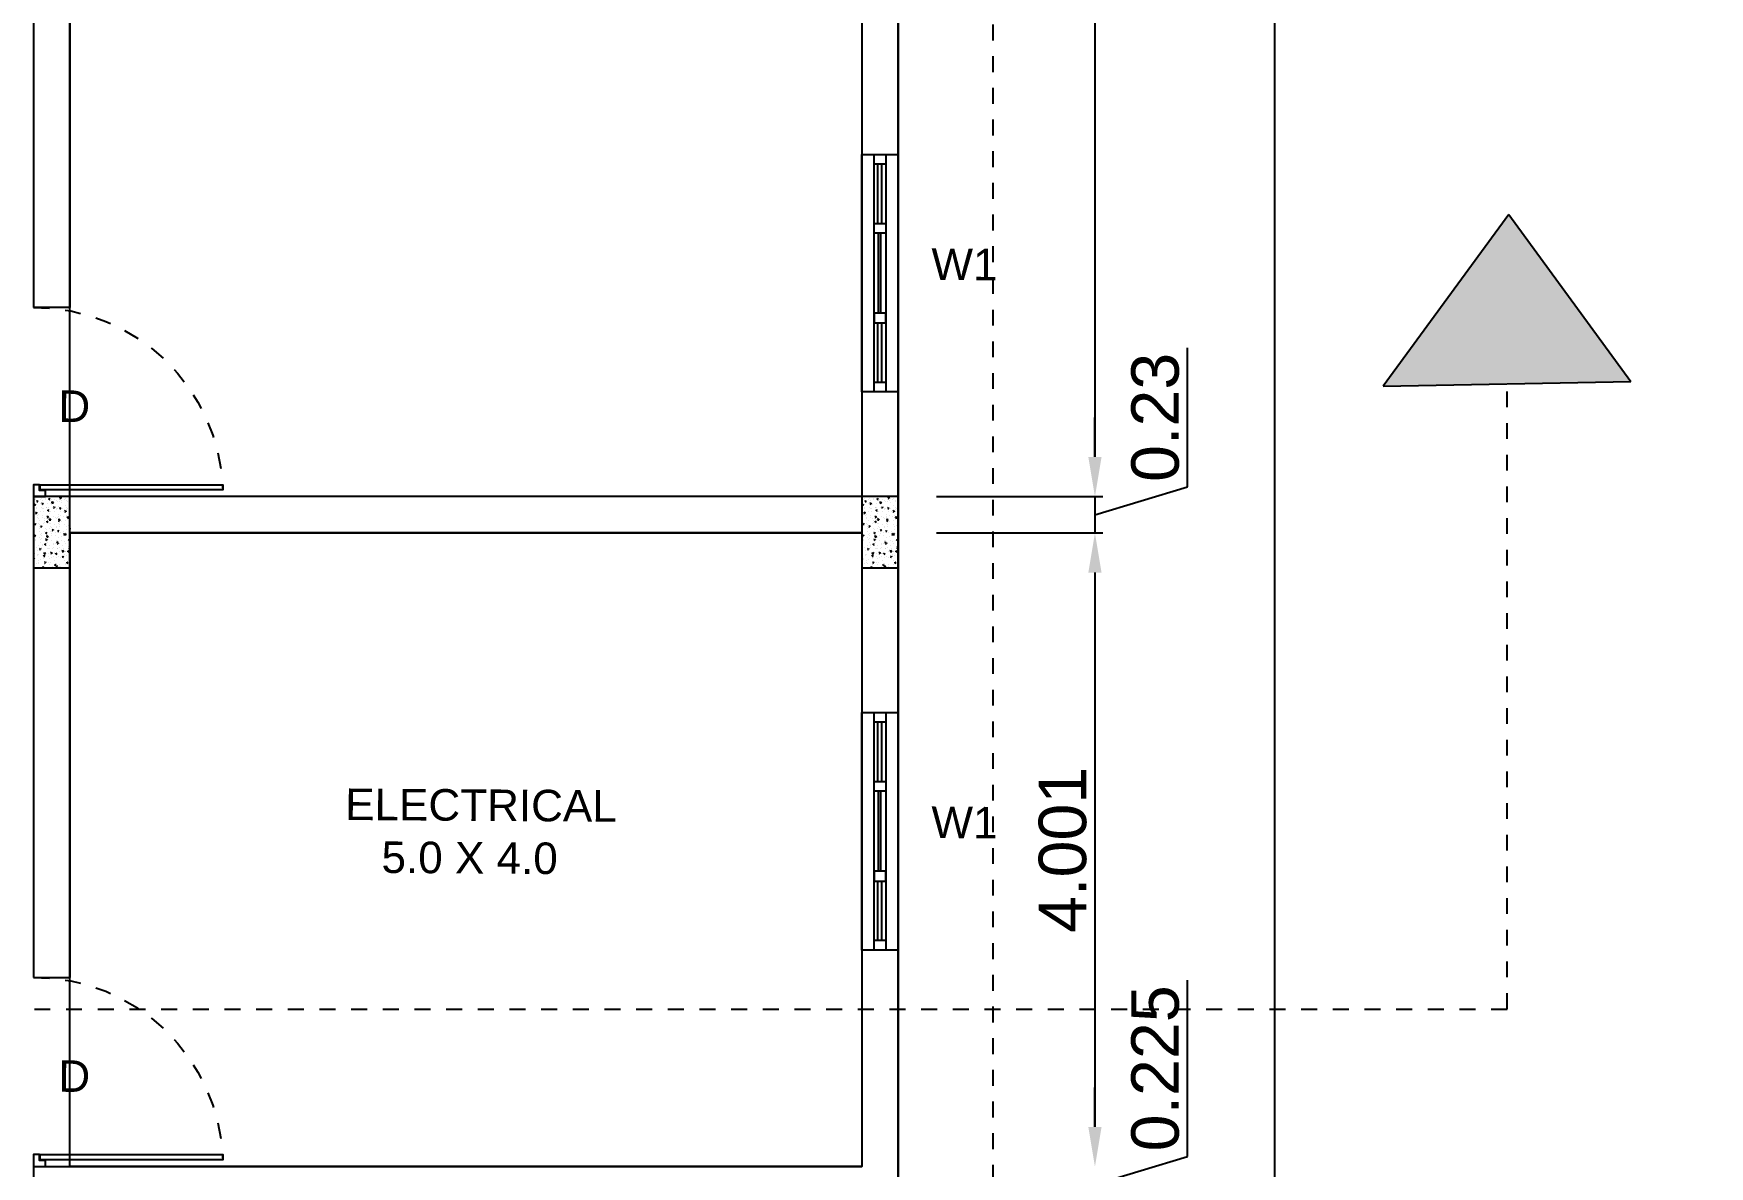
# Model space of a CAD drawing. Header units: metres. Extents: x 0 to 2048, y 111 to 219.
# Drawn here: x 1847.47 to 1858.05, y 164.8 to 171.96 of the extents above; entities that cross this region are included whole.
import ezdxf

# ---------------------------------------------------------------- set-up
doc = ezdxf.new("R2010")
doc.units = ezdxf.units.M
doc.header["$LTSCALE"] = 0.5
doc.header["$MEASUREMENT"] = 0
doc.header["$PDMODE"] = 3
for name, pattern in [('( Dashed )', [0.75, 0.5, -0.25]), ('CONTIN', [0]), ('HIDDEN2', [0.1875, 0.125, -0.0625])]:
    doc.linetypes.add(name, pattern=pattern)
doc.layers.add('BLK_1_FLR_0_BLT_UP_AREA', color=27, linetype='Continuous')
doc.layers.add('BLK_1_FLR_0_REGULAR_ROOM_1', color=3, linetype='Continuous')
doc.layers.add('layout bou', color=1, linetype='Continuous', lineweight=60)
doc.layers.add('layout bou @ 1', color=1, linetype='Continuous', lineweight=60)
doc.styles.add('200LT_S', font='arial.ttf', dxfattribs={"height": 0.3})
doc.styles.add('PATTA & SITE', font='arial.ttf', dxfattribs={"height": 1.5})
doc.styles.get("Standard").update_dxf_attribs({"font": ''})
doc.styles.get('Standard').set_extended_font_data('Arial Black')
doc.dimstyles.new('Building Arrow', dxfattribs={"dimscale": 0, "dimtxt": 1, "dimasz": 1, "dimexe": 0.18, "dimexo": 0.0625, "dimgap": 0.09, "dimtad": 0, "dimdec": 1, "dimzin": 0, "dimdsep": 46, "dimtxsty": 'Standard', "dimcen": 0.09, "dimse1": 1, "dimse2": 1, "dimclrt": 7, "dimadec": 1, "dimazin": 0, "dimtfac": 1, "dimtdec": 1, "dimtofl": 0, "dimtmove": 0, "dimatfit": 3, "dimfxl": 0, "dimtolj": 1, "dimtzin": 0, "dimarcsym": 0})

# ---------------------------------------------------------------- blocks, each defined once
blk = doc.blocks.new('*D9')
at = {"layer": 'Defpoints', "color": 0, "lineweight": -3}
for p in [(1764.126, 208.032), (1764.126, 208.032), (1929.977, 145.704)]:
    blk.add_point(p, dxfattribs=at)
at = {"layer": 'layout bou', "color": 0, "lineweight": -2}
for p, q in [((1765.062, 207.68), (1845.087, 177.606)), ((1929.04, 146.056), (1849.016, 176.13))]:
    blk.add_line(p, q, dxfattribs=at)
at = {"layer": 'layout bou', "color": 0, "lineweight": -3}
for points in [[(1765.12, 207.836), (1765.003, 207.524), (1764.126, 208.032)], [(1929.099, 146.212), (1928.982, 145.9), (1929.977, 145.704)]]:
    blk.add_solid(points, dxfattribs=at)
at = {"layer": 'layout bou', "color": 7, "lineweight": 15, "insert": (1847.051, 176.868), "char_height": 1, "attachment_point": 5, "rotation": 339.4036}
blk.add_mtext('\\A1;177.2', dxfattribs=at)

msp = doc.modelspace()

# ---------------------------------------------------------------- hatches: boundary and pattern name
at = {"lineweight": -3}
h = msp.add_hatch(color=256, dxfattribs=at)
h.dxf.hatch_style = 1
h.paths.add_polyline_path([(1857.55592, 169.76045), (1856.78469, 170.81542), (1855.99227, 169.73148)])

# ---------------------------------------------------------------- linework, layer by layer
at = {"linetype": '( Dashed )', "lineweight": -3, "ltscale": 0.0008}
msp.add_line((1853.52887, 153.11467), (1853.52887, 177.93467), dxfattribs=at)
at = {"color": 0, "lineweight": -3}
for p, q in [((1852.92887, 177.33467), (1852.92887, 149.88467)), ((1852.92887, 177.33467), (1852.92887, 149.88467)), ((1847.46887, 177.10467), (1847.46887, 170.2285)), ((1847.69887, 177.10467), (1847.69887, 170.2285)), ((1852.69887, 177.10467), (1852.69887, 169.03467)), ((1847.69887, 170.2285), (1847.46887, 170.2285)), ((1847.46887, 169.03467), (1847.46887, 165.9985)), ((1852.69887, 169.03467), (1847.46887, 169.03467)), ((1847.69887, 168.80467), (1847.69887, 165.9985)), ((1852.69887, 168.80467), (1847.69887, 168.80467)), ((1852.69887, 168.80467), (1852.69887, 164.80467)), ((1847.46887, 165.9985), (1847.69887, 165.9985)), ((1847.46887, 164.80467), (1852.69887, 164.80467)), ((1847.46887, 164.80467), (1847.46887, 162.7685))]:
    msp.add_line(p, q, dxfattribs=at)
at = {"color": 8, "lineweight": -3}
for p, q in [((1852.92887, 177.33467), (1852.92887, 149.88467)), ((1856.78469, 170.81542), (1855.99227, 169.73148)), ((1856.78469, 170.81542), (1857.55592, 169.76045)), ((1855.99227, 169.73148), (1857.55592, 169.76045))]:
    msp.add_line(p, q, dxfattribs=at)
at = {"color": 7, "lineweight": -3}
for p, q in [((1855.30704, 150.13467), (1855.30704, 177.08467)), ((1854.17185, 176.85967), (1854.17185, 169.28467)), ((1854.75668, 169.09512), (1854.75668, 169.97438)), ((1854.17185, 169.28467), (1854.17185, 169.53467)), ((1854.17185, 168.91967), (1854.75668, 169.09512)), ((1854.17185, 169.03467), (1854.17185, 168.80467)), ((1854.17185, 168.55467), (1854.17185, 165.05414)), ((1854.17185, 168.55467), (1854.17185, 168.30467)), ((1854.75637, 164.867), (1854.75637, 165.98159)), ((1854.17185, 165.05414), (1854.17185, 165.30414)), ((1854.17185, 164.69164), (1854.75637, 164.867))]:
    msp.add_line(p, q, dxfattribs=at)
at = {"lineweight": -3}
for p, q in [((1852.92887, 171.19533, 0), (1852.92887, 169.69533)), ((1852.80143, 170.7598, 0), (1852.80143, 171.13311, 0)), ((1852.82631, 170.7598, 0), (1852.82631, 171.13311, 0)), ((1852.80519, 170.19308, 0), (1852.80519, 170.69758, 0)), ((1852.82012, 170.19308, 0), (1852.82012, 170.69758, 0)), ((1852.80143, 169.75755, 0), (1852.80143, 170.13086, 0)), ((1852.82631, 169.75755, 0), (1852.82631, 170.13086, 0)), ((1847.47641, 169.03174), (1847.47641, 169.03174)), ((1847.59115, 169.02984), (1847.59115, 169.02984)), ((1847.63142, 169.02586), (1847.63142, 169.02586)), ((1847.63876, 169.02978), (1847.63541, 169.0248)), ((1847.63541, 169.02481), (1847.64145, 169.02278)), ((1847.63876, 169.02978), (1847.64145, 169.02278)), ((1847.64127, 169.03467), (1847.6409, 169.03051)), ((1847.6409, 169.03051), (1847.64717, 169.03167)), ((1847.64359, 169.03467), (1847.64717, 169.03167)), ((1852.70626, 169.03174), (1852.70626, 169.03174)), ((1852.82101, 169.02984), (1852.82101, 169.02984)), ((1852.86128, 169.02586), (1852.86128, 169.02586)), ((1852.86862, 169.02978), (1852.86526, 169.0248)), ((1852.86526, 169.02481), (1852.8713, 169.02278)), ((1852.86862, 169.02978), (1852.8713, 169.02278)), ((1852.87075, 169.03051), (1852.87702, 169.03167)), ((1852.87112, 169.03467), (1852.87076, 169.03051)), ((1852.87344, 169.03467), (1852.87703, 169.03167)), ((1847.47266, 168.98926), (1847.47128, 168.98037)), ((1847.47128, 168.98037), (1847.48078, 168.98148)), ((1847.4719, 168.92497), (1847.4719, 168.92497)), ((1847.47298, 168.98895), (1847.4811, 168.98116)), ((1847.47415, 168.97835), (1847.47415, 168.97835)), ((1847.47631, 169.01892), (1847.47631, 169.01892)), ((1847.48003, 169.01765), (1847.48003, 169.01765)), ((1847.48572, 168.93473), (1847.48237, 168.92975)), ((1847.48237, 168.92976), (1847.48841, 168.92773)), ((1847.48471, 168.93701), (1847.48419, 168.93103)), ((1847.48419, 168.93104), (1847.49046, 168.93219)), ((1847.48444, 169.02057), (1847.48444, 169.02057)), ((1847.48471, 168.93701), (1847.49046, 168.93219)), ((1847.48572, 168.93473), (1847.48841, 168.92773)), ((1847.48632, 168.9606), (1847.48632, 168.9606)), ((1847.48643, 168.96714), (1847.48643, 168.96714)), ((1847.48942, 168.9827), (1847.48942, 168.9827)), ((1847.49046, 169.00276), (1847.49673, 169.00392)), ((1847.49099, 169.00874), (1847.49047, 169.00276)), ((1847.49099, 169.00874), (1847.49673, 169.00392)), ((1847.49774, 168.91954), (1847.49774, 168.91954)), ((1847.51155, 168.93737), (1847.51155, 168.93737)), ((1847.51332, 169.01643), (1847.51332, 169.01643)), ((1847.51381, 168.99076), (1847.51381, 168.99076)), ((1847.51972, 168.96592), (1847.51972, 168.96592)), ((1847.52058, 169.0193), (1847.52058, 169.0193)), ((1847.52131, 168.99879), (1847.52131, 168.99879)), ((1847.52599, 168.99442), (1847.52263, 168.98944)), ((1847.52263, 168.98945), (1847.52867, 168.98742)), ((1847.52388, 168.99427), (1847.52388, 168.99427)), ((1847.52498, 168.95846), (1847.52498, 168.95846)), ((1847.52599, 168.99442), (1847.52867, 168.98742)), ((1847.52724, 169.01184), (1847.52724, 169.01184)), ((1847.52887, 168.95639), (1847.52887, 168.95639)), ((1847.53132, 168.94047), (1847.53132, 168.94047)), ((1847.54327, 169.02275), (1847.54327, 169.02275)), ((1847.54661, 169.01522), (1847.54661, 169.01522)), ((1847.55301, 168.96471), (1847.55301, 168.96471)), ((1847.55328, 168.96443), (1847.55328, 168.96443)), ((1847.55993, 168.95089), (1847.55941, 168.94491)), ((1847.55941, 168.94491), (1847.56568, 168.94607)), ((1847.55993, 168.95089), (1847.56568, 168.94606)), ((1847.56003, 168.99299), (1847.56003, 168.99299)), ((1847.56332, 168.96796), (1847.56332, 168.96796)), ((1847.56568, 169.01664), (1847.57195, 169.0178)), ((1847.56621, 169.02261), (1847.56569, 169.01663)), ((1847.56621, 169.02261), (1847.57195, 169.01779)), ((1847.56831, 168.93009), (1847.56831, 168.93009)), ((1847.57608, 168.93899), (1847.57608, 168.93899)), ((1847.57834, 168.99237), (1847.57834, 168.99237)), ((1847.5799, 169.014), (1847.5799, 169.014)), ((1847.58662, 169.00252), (1847.58524, 168.99363)), ((1847.58525, 168.99363), (1847.59474, 168.99474)), ((1847.5863, 168.96349), (1847.5863, 168.96349)), ((1847.58695, 169.00221), (1847.59507, 168.99442)), ((1847.5985, 168.97009), (1847.59515, 168.96511)), ((1847.59515, 168.96512), (1847.60119, 168.96309)), ((1847.5985, 168.97009), (1847.60119, 168.96309)), ((1847.59947, 168.96669), (1847.59947, 168.96669)), ((1847.60276, 168.94165), (1847.60276, 168.94165)), ((1847.60294, 169.01862), (1847.60294, 169.01862)), ((1847.61295, 168.9603), (1847.61295, 168.9603)), ((1847.61319, 169.01278), (1847.61319, 169.01278)), ((1847.61574, 168.95139), (1847.61574, 168.95139)), ((1847.61799, 169.00477), (1847.61799, 169.00477)), ((1847.61959, 168.96227), (1847.61959, 168.96227)), ((1847.62691, 168.91909), (1847.62691, 168.91909)), ((1847.62917, 168.97247), (1847.62917, 168.97247)), ((1847.63059, 169.00353), (1847.63059, 169.00353)), ((1847.63515, 168.96476), (1847.63463, 168.95878)), ((1847.63463, 168.95879), (1847.64089, 168.95994)), ((1847.63515, 168.96476), (1847.6409, 168.95994)), ((1847.63891, 168.94038), (1847.63891, 168.94038)), ((1847.64648, 169.01157), (1847.64648, 169.01157)), ((1847.64794, 168.99849), (1847.64794, 168.99849)), ((1847.65288, 168.96106), (1847.65288, 168.96106)), ((1847.65795, 168.94018), (1847.65795, 168.94018)), ((1847.66505, 169.0151), (1847.66505, 169.0151)), ((1847.67102, 168.94576), (1847.66766, 168.94078)), ((1847.66766, 168.94079), (1847.6737, 168.93876)), ((1847.6699, 169.02246), (1847.6699, 169.02246)), ((1847.67003, 168.97723), (1847.67003, 168.97723)), ((1847.67102, 168.94576), (1847.6737, 168.93875)), ((1847.67977, 169.01035), (1847.67977, 169.01035)), ((1847.67991, 168.96414), (1847.67991, 168.96414)), ((1847.68027, 168.953), (1847.68027, 168.953)), ((1847.68252, 169.00638), (1847.68252, 169.00638)), ((1847.68617, 168.95984), (1847.68617, 168.95984)), ((1852.70251, 168.98926), (1852.70113, 168.98037)), ((1852.70113, 168.98037), (1852.71063, 168.98148)), ((1852.70175, 168.92497), (1852.70175, 168.92497)), ((1852.70284, 168.98895), (1852.71096, 168.98116)), ((1852.70401, 168.97835), (1852.70401, 168.97835)), ((1852.70616, 169.01892), (1852.70616, 169.01892)), ((1852.70988, 169.01765), (1852.70988, 169.01765)), ((1852.71558, 168.93473), (1852.71222, 168.92975)), ((1852.71222, 168.92976), (1852.71827, 168.92773)), ((1852.71457, 168.93701), (1852.71404, 168.93103)), ((1852.71404, 168.93104), (1852.72031, 168.93219)), ((1852.71429, 169.02057), (1852.71429, 169.02057)), ((1852.71457, 168.93701), (1852.72031, 168.93219)), ((1852.71558, 168.93473), (1852.71826, 168.92773)), ((1852.71617, 168.9606), (1852.71617, 168.9606)), ((1852.71629, 168.96714), (1852.71629, 168.96714)), ((1852.71928, 168.9827), (1852.71928, 168.9827)), ((1852.72084, 169.00874), (1852.72032, 169.00276)), ((1852.72032, 169.00276), (1852.72658, 169.00392)), ((1852.72084, 169.00874), (1852.72659, 169.00392)), ((1852.72759, 168.91954), (1852.72759, 168.91954)), ((1852.7414, 168.93737), (1852.7414, 168.93737)), ((1852.74317, 169.01643), (1852.74317, 169.01643)), ((1852.74366, 168.99076), (1852.74366, 168.99076)), ((1852.74958, 168.96592), (1852.74958, 168.96592)), ((1852.75044, 169.0193), (1852.75044, 169.0193)), ((1852.75117, 168.99879), (1852.75117, 168.99879)), ((1852.75584, 168.99442), (1852.75248, 168.98944)), ((1852.75248, 168.98945), (1852.75853, 168.98742)), ((1852.75373, 168.99427), (1852.75373, 168.99427)), ((1852.75484, 168.95846), (1852.75484, 168.95846)), ((1852.75584, 168.99442), (1852.75853, 168.98742)), ((1852.75709, 169.01184), (1852.75709, 169.01184)), ((1852.75872, 168.95639), (1852.75872, 168.95639)), ((1852.76118, 168.94047), (1852.76118, 168.94047)), ((1852.77312, 169.02275), (1852.77312, 169.02275)), ((1852.77646, 169.01522), (1852.77646, 169.01522)), ((1852.78287, 168.96471), (1852.78287, 168.96471)), ((1852.78313, 168.96443), (1852.78313, 168.96443)), ((1852.78979, 168.95089), (1852.78926, 168.94491)), ((1852.78926, 168.94491), (1852.79553, 168.94607)), ((1852.78979, 168.95089), (1852.79553, 168.94606)), ((1852.78988, 168.99299), (1852.78988, 168.99299)), ((1852.79317, 168.96796), (1852.79317, 168.96796)), ((1852.79606, 169.02261), (1852.79554, 169.01663)), ((1852.79554, 169.01664), (1852.8018, 169.0178)), ((1852.79606, 169.02261), (1852.80181, 169.01779)), ((1852.79816, 168.93009), (1852.79816, 168.93009)), ((1852.80594, 168.93899), (1852.80594, 168.93899)), ((1852.80819, 168.99237), (1852.80819, 168.99237)), ((1852.80975, 169.014), (1852.80975, 169.014)), ((1852.81647, 169.00252), (1852.81509, 168.99363)), ((1852.8151, 168.99363), (1852.8246, 168.99474)), ((1852.81615, 168.96349), (1852.81615, 168.96349)), ((1852.8168, 169.00221), (1852.82492, 168.99442)), ((1852.82835, 168.97009), (1852.825, 168.96511)), ((1852.825, 168.96512), (1852.83104, 168.96309)), ((1852.82835, 168.97009), (1852.83104, 168.96309)), ((1852.82932, 168.96669), (1852.82932, 168.96669)), ((1852.83262, 168.94165), (1852.83262, 168.94165)), ((1852.83279, 169.01862), (1852.83279, 169.01862)), ((1852.8428, 168.9603), (1852.8428, 168.9603)), ((1852.84304, 169.01278), (1852.84304, 169.01278)), ((1852.84559, 168.95139), (1852.84559, 168.95139)), ((1852.84785, 169.00477), (1852.84785, 169.00477)), ((1852.84944, 168.96227), (1852.84944, 168.96227)), ((1852.85677, 168.91909), (1852.85677, 168.91909)), ((1852.85902, 168.97247), (1852.85902, 168.97247)), ((1852.86045, 169.00353), (1852.86045, 169.00353)), ((1852.86501, 168.96476), (1852.86448, 168.95878)), ((1852.86448, 168.95879), (1852.87075, 168.95994)), ((1852.86501, 168.96476), (1852.87075, 168.95994)), ((1852.86876, 168.94038), (1852.86876, 168.94038)), ((1852.87633, 169.01157), (1852.87633, 169.01157)), ((1852.8778, 168.99849), (1852.8778, 168.99849)), ((1852.88273, 168.96106), (1852.88273, 168.96106)), ((1852.88781, 168.94018), (1852.88781, 168.94018)), ((1852.8949, 169.0151), (1852.8949, 169.0151)), ((1852.90087, 168.94576), (1852.89751, 168.94078)), ((1852.89751, 168.94079), (1852.90356, 168.93876)), ((1852.89975, 169.02246), (1852.89975, 169.02246)), ((1852.89989, 168.97723), (1852.89989, 168.97723)), ((1852.90087, 168.94576), (1852.90356, 168.93875)), ((1852.90962, 169.01035), (1852.90962, 169.01035)), ((1852.90976, 168.96414), (1852.90976, 168.96414)), ((1852.91012, 168.953), (1852.91012, 168.953)), ((1852.91238, 169.00638), (1852.91238, 169.00638)), ((1852.91602, 168.95984), (1852.91602, 168.95984)), ((1847.46964, 168.87159), (1847.46964, 168.87159)), ((1847.47408, 168.81456), (1847.47408, 168.81456)), ((1847.47489, 168.81979), (1847.47489, 168.81979)), ((1847.47791, 168.85931), (1847.48418, 168.86047)), ((1847.47844, 168.86528), (1847.47792, 168.85931)), ((1847.47844, 168.86528), (1847.48418, 168.86046)), ((1847.49393, 168.9152), (1847.49393, 168.9152)), ((1847.49633, 168.90228), (1847.49633, 168.90228)), ((1847.50097, 168.86386), (1847.50097, 168.86386)), ((1847.50104, 168.89451), (1847.50104, 168.89451)), ((1847.50602, 168.85664), (1847.50602, 168.85664)), ((1847.50634, 168.84396), (1847.50634, 168.84396)), ((1847.50704, 168.83061), (1847.50704, 168.83061)), ((1847.50737, 168.81335), (1847.50737, 168.81335)), ((1847.5093, 168.88399), (1847.5093, 168.88399)), ((1847.51798, 168.85071), (1847.51462, 168.84573)), ((1847.51462, 168.84574), (1847.52067, 168.84371)), ((1847.51798, 168.85071), (1847.52066, 168.8437)), ((1847.52047, 168.85169), (1847.52047, 168.85169)), ((1847.52273, 168.90508), (1847.52273, 168.90508)), ((1847.52722, 168.91398), (1847.52722, 168.91398)), ((1847.53426, 168.86264), (1847.53426, 168.86264)), ((1847.53718, 168.89324), (1847.53718, 168.89324)), ((1847.54048, 168.8682), (1847.54048, 168.8682)), ((1847.54066, 168.81213), (1847.54066, 168.81213)), ((1847.54133, 168.88215), (1847.54133, 168.88215)), ((1847.54546, 168.83033), (1847.54546, 168.83033)), ((1847.55135, 168.82383), (1847.55135, 168.82383)), ((1847.55313, 168.87319), (1847.5594, 168.87434)), ((1847.55366, 168.87916), (1847.55314, 168.87318)), ((1847.55366, 168.87916), (1847.5594, 168.87434)), ((1847.55824, 168.9104), (1847.55488, 168.90542)), ((1847.55488, 168.90543), (1847.56093, 168.9034)), ((1847.55824, 168.9104), (1847.56093, 168.90339)), ((1847.56051, 168.91277), (1847.56051, 168.91277)), ((1847.56329, 168.90611), (1847.56329, 168.90611)), ((1847.56755, 168.86142), (1847.56755, 168.86142)), ((1847.57007, 168.8958), (1847.56869, 168.8869)), ((1847.56869, 168.88691), (1847.57819, 168.88801)), ((1847.5704, 168.89548), (1847.57851, 168.88769)), ((1847.57157, 168.83222), (1847.57157, 168.83222)), ((1847.5733, 168.84779), (1847.5733, 168.84779)), ((1847.57383, 168.8856), (1847.57383, 168.8856)), ((1847.57662, 168.86693), (1847.57662, 168.86693)), ((1847.57992, 168.8419), (1847.57992, 168.8419)), ((1847.59049, 168.82637), (1847.58714, 168.8214)), ((1847.58714, 168.8214), (1847.59318, 168.81938)), ((1847.59049, 168.82637), (1847.59318, 168.81937)), ((1847.5938, 168.91155), (1847.5938, 168.91155)), ((1847.60084, 168.86021), (1847.60084, 168.86021)), ((1847.60775, 168.90378), (1847.60775, 168.90378)), ((1847.61123, 168.84462), (1847.61123, 168.84462)), ((1847.61348, 168.89801), (1847.61348, 168.89801)), ((1847.61606, 168.84062), (1847.61606, 168.84062)), ((1847.61936, 168.81559), (1847.61936, 168.81559)), ((1847.6226, 168.82131), (1847.62208, 168.81533)), ((1847.62208, 168.81534), (1847.62834, 168.81649)), ((1847.6224, 168.81233), (1847.6224, 168.81233)), ((1847.6226, 168.82131), (1847.62835, 168.81649)), ((1847.62296, 168.90198), (1847.62296, 168.90198)), ((1847.62466, 168.86571), (1847.62466, 168.86571)), ((1847.62709, 168.91034), (1847.62709, 168.91034)), ((1847.63075, 168.88607), (1847.6274, 168.88109)), ((1847.6274, 168.8811), (1847.63344, 168.87907)), ((1847.62888, 168.89303), (1847.62835, 168.88706)), ((1847.62835, 168.88706), (1847.63462, 168.88822)), ((1847.62888, 168.89303), (1847.63462, 168.88821)), ((1847.63075, 168.88607), (1847.63344, 168.87906)), ((1847.63297, 168.84367), (1847.63297, 168.84367)), ((1847.63413, 168.85899), (1847.63413, 168.85899)), ((1847.6422, 168.91534), (1847.6422, 168.91534)), ((1847.64719, 168.87747), (1847.64719, 168.87747)), ((1847.6555, 168.81432), (1847.6555, 168.81432)), ((1847.66038, 168.90912), (1847.66038, 168.90912)), ((1847.66742, 168.85778), (1847.66742, 168.85778)), ((1847.66796, 168.88186), (1847.66796, 168.88186)), ((1847.67576, 168.84624), (1847.67576, 168.84624)), ((1847.67797, 168.82354), (1847.67797, 168.82354)), ((1847.67801, 168.89962), (1847.67801, 168.89962)), ((1847.67835, 168.91407), (1847.67835, 168.91407)), ((1847.68164, 168.88904), (1847.68164, 168.88904)), ((1847.68403, 168.90905), (1847.68265, 168.90016)), ((1847.68266, 168.90016), (1847.69215, 168.90127)), ((1847.68436, 168.90874), (1847.69248, 168.90095)), ((1847.68663, 168.85116), (1847.68663, 168.85116)), ((1847.68992, 168.90582), (1847.68992, 168.90582)), ((1847.69367, 168.9079), (1847.69367, 168.9079)), ((1847.69782, 168.83518), (1847.6973, 168.82921)), ((1847.6973, 168.82921), (1847.69902, 168.82953)), ((1847.69782, 168.83518), (1847.69902, 168.83418)), ((1852.69949, 168.87159), (1852.69949, 168.87159)), ((1852.70394, 168.81456), (1852.70394, 168.81456)), ((1852.70475, 168.81979), (1852.70475, 168.81979)), ((1852.70829, 168.86528), (1852.70777, 168.85931)), ((1852.70777, 168.85931), (1852.71403, 168.86047)), ((1852.70829, 168.86528), (1852.71404, 168.86046)), ((1852.72378, 168.9152), (1852.72378, 168.9152)), ((1852.72618, 168.90228), (1852.72618, 168.90228)), ((1852.73083, 168.86386), (1852.73083, 168.86386)), ((1852.73089, 168.89451), (1852.73089, 168.89451)), ((1852.73587, 168.85664), (1852.73587, 168.85664)), ((1852.73619, 168.84396), (1852.73619, 168.84396)), ((1852.73689, 168.83061), (1852.73689, 168.83061)), ((1852.73723, 168.81335), (1852.73723, 168.81335)), ((1852.73915, 168.88399), (1852.73915, 168.88399)), ((1852.74783, 168.85071), (1852.74447, 168.84573)), ((1852.74448, 168.84574), (1852.75052, 168.84371)), ((1852.74783, 168.85071), (1852.75052, 168.8437)), ((1852.75033, 168.85169), (1852.75033, 168.85169)), ((1852.75258, 168.90508), (1852.75258, 168.90508)), ((1852.75707, 168.91398), (1852.75707, 168.91398)), ((1852.76411, 168.86264), (1852.76411, 168.86264)), ((1852.76703, 168.89324), (1852.76703, 168.89324)), ((1852.77033, 168.8682), (1852.77033, 168.8682)), ((1852.77052, 168.81213), (1852.77052, 168.81213)), ((1852.77119, 168.88215), (1852.77119, 168.88215)), ((1852.77532, 168.83033), (1852.77532, 168.83033)), ((1852.7812, 168.82383), (1852.7812, 168.82383)), ((1852.78351, 168.87916), (1852.78299, 168.87318)), ((1852.78299, 168.87319), (1852.78925, 168.87434)), ((1852.78351, 168.87916), (1852.78926, 168.87434)), ((1852.78809, 168.9104), (1852.78474, 168.90542)), ((1852.78474, 168.90543), (1852.79078, 168.9034)), ((1852.78809, 168.9104), (1852.79078, 168.90339)), ((1852.79036, 168.91277), (1852.79036, 168.91277)), ((1852.79314, 168.90611), (1852.79314, 168.90611)), ((1852.7974, 168.86142), (1852.7974, 168.86142)), ((1852.79992, 168.8958), (1852.79854, 168.8869)), ((1852.79855, 168.88691), (1852.80804, 168.88801)), ((1852.80025, 168.89548), (1852.80837, 168.88769)), ((1852.80143, 168.83222), (1852.80143, 168.83222)), ((1852.80316, 168.84779), (1852.80316, 168.84779)), ((1852.80368, 168.8856), (1852.80368, 168.8856)), ((1852.80647, 168.86693), (1852.80647, 168.86693)), ((1852.80977, 168.8419), (1852.80977, 168.8419)), ((1852.82034, 168.82637), (1852.81699, 168.8214)), ((1852.81699, 168.8214), (1852.82303, 168.81938)), ((1852.82034, 168.82637), (1852.82303, 168.81937)), ((1852.82365, 168.91155), (1852.82365, 168.91155)), ((1852.83069, 168.86021), (1852.83069, 168.86021)), ((1852.8376, 168.90378), (1852.8376, 168.90378)), ((1852.84108, 168.84462), (1852.84108, 168.84462)), ((1852.84333, 168.89801), (1852.84333, 168.89801)), ((1852.84592, 168.84062), (1852.84592, 168.84062)), ((1852.84921, 168.81559), (1852.84921, 168.81559)), ((1852.85246, 168.82131), (1852.85193, 168.81533)), ((1852.85193, 168.81534), (1852.8582, 168.81649)), ((1852.85226, 168.81233), (1852.85226, 168.81233)), ((1852.85246, 168.82131), (1852.8582, 168.81649)), ((1852.85281, 168.90198), (1852.85281, 168.90198)), ((1852.85451, 168.86571), (1852.85451, 168.86571)), ((1852.85694, 168.91034), (1852.85694, 168.91034)), ((1852.86061, 168.88607), (1852.85725, 168.88109)), ((1852.85725, 168.8811), (1852.8633, 168.87907)), ((1852.8582, 168.88706), (1852.86447, 168.88822)), ((1852.85873, 168.89303), (1852.85821, 168.88706)), ((1852.85873, 168.89303), (1852.86448, 168.88821)), ((1852.86061, 168.88607), (1852.86329, 168.87906)), ((1852.86282, 168.84367), (1852.86282, 168.84367)), ((1852.86398, 168.85899), (1852.86398, 168.85899)), ((1852.87206, 168.91534), (1852.87206, 168.91534)), ((1852.87704, 168.87747), (1852.87704, 168.87747)), ((1852.88536, 168.81432), (1852.88536, 168.81432)), ((1852.89023, 168.90912), (1852.89023, 168.90912)), ((1852.89727, 168.85778), (1852.89727, 168.85778)), ((1852.89782, 168.88186), (1852.89782, 168.88186)), ((1852.90561, 168.84624), (1852.90561, 168.84624)), ((1852.90783, 168.82354), (1852.90783, 168.82354)), ((1852.90787, 168.89962), (1852.90787, 168.89962)), ((1852.9082, 168.91407), (1852.9082, 168.91407)), ((1852.9115, 168.88904), (1852.9115, 168.88904)), ((1852.91388, 168.90905), (1852.9125, 168.90016)), ((1852.91251, 168.90016), (1852.92201, 168.90127)), ((1852.91421, 168.90874), (1852.92233, 168.90095)), ((1852.91648, 168.85116), (1852.91648, 168.85116)), ((1852.91977, 168.90582), (1852.91977, 168.90582)), ((1852.92352, 168.9079), (1852.92352, 168.9079)), ((1852.92767, 168.83518), (1852.92715, 168.82921)), ((1852.92715, 168.82921), (1852.92887, 168.82953)), ((1852.92767, 168.83518), (1852.92887, 168.83418)), ((1847.46902, 168.71921), (1847.47163, 168.71701)), ((1847.46902, 168.71653), (1847.47163, 168.71702)), ((1847.47216, 168.79356), (1847.47164, 168.78758)), ((1847.47164, 168.78759), (1847.47791, 168.78874)), ((1847.47216, 168.79356), (1847.47791, 168.78874)), ((1847.47771, 168.79102), (1847.47436, 168.78604)), ((1847.47436, 168.78605), (1847.4804, 168.78402)), ((1847.47771, 168.79102), (1847.4804, 168.78401)), ((1847.47819, 168.79475), (1847.47819, 168.79475)), ((1847.48158, 168.76262), (1847.48158, 168.76262)), ((1847.48318, 168.75688), (1847.48318, 168.75688)), ((1847.48862, 168.71128), (1847.48862, 168.71128)), ((1847.50253, 168.72385), (1847.50253, 168.72385)), ((1847.50478, 168.77723), (1847.50478, 168.77723)), ((1847.50997, 168.70699), (1847.50661, 168.70202)), ((1847.50997, 168.70699), (1847.51266, 168.69999)), ((1847.51434, 168.79348), (1847.51434, 168.79348)), ((1847.51487, 168.76141), (1847.51487, 168.76141)), ((1847.51596, 168.74493), (1847.51596, 168.74493)), ((1847.51635, 168.78564), (1847.51635, 168.78564)), ((1847.51763, 168.76845), (1847.51763, 168.76845)), ((1847.51822, 168.79831), (1847.51822, 168.79831)), ((1847.52191, 168.71006), (1847.52191, 168.71006)), ((1847.52262, 168.73057), (1847.52262, 168.73057)), ((1847.52636, 168.72732), (1847.52636, 168.72732)), ((1847.54111, 168.73571), (1847.54058, 168.72973)), ((1847.54058, 168.72973), (1847.54685, 168.73089)), ((1847.54111, 168.73571), (1847.54685, 168.73089)), ((1847.54738, 168.80743), (1847.54686, 168.80146)), ((1847.54686, 168.80146), (1847.55313, 168.80262)), ((1847.55023, 168.76668), (1847.54687, 168.76171)), ((1847.54688, 168.76171), (1847.55292, 168.75969)), ((1847.54738, 168.80743), (1847.55313, 168.80261)), ((1847.54816, 168.76019), (1847.54816, 168.76019)), ((1847.55023, 168.76668), (1847.55292, 168.75968)), ((1847.55352, 168.78907), (1847.55214, 168.78018)), ((1847.55214, 168.78018), (1847.56164, 168.78129)), ((1847.55378, 168.76717), (1847.55378, 168.76717)), ((1847.55384, 168.78876), (1847.56196, 168.78097)), ((1847.5552, 168.70885), (1847.5552, 168.70885)), ((1847.55707, 168.74214), (1847.55707, 168.74214)), ((1847.56136, 168.76551), (1847.56136, 168.76551)), ((1847.56706, 168.72546), (1847.56706, 168.72546)), ((1847.56932, 168.77884), (1847.56932, 168.77884)), ((1847.57137, 168.7072), (1847.57137, 168.7072)), ((1847.57395, 168.81091), (1847.57395, 168.81091)), ((1847.58145, 168.75897), (1847.58145, 168.75897)), ((1847.58331, 168.78948), (1847.58331, 168.78948)), ((1847.5849, 168.80402), (1847.5849, 168.80402)), ((1847.58849, 168.70763), (1847.58849, 168.70763)), ((1847.59322, 168.74087), (1847.59322, 168.74087)), ((1847.59332, 168.73116), (1847.59332, 168.73116)), ((1847.59651, 168.71583), (1847.59651, 168.71583)), ((1847.60671, 168.73786), (1847.60671, 168.73786)), ((1847.60724, 168.8097), (1847.60724, 168.8097)), ((1847.60897, 168.79124), (1847.60897, 168.79124)), ((1847.61474, 168.75776), (1847.61474, 168.75776)), ((1847.61633, 168.74958), (1847.6158, 168.74361)), ((1847.6158, 168.74361), (1847.62207, 168.74477)), ((1847.61633, 168.74958), (1847.62207, 168.74476)), ((1847.61789, 168.70556), (1847.61789, 168.70556)), ((1847.62274, 168.74235), (1847.61939, 168.73738)), ((1847.61939, 168.73738), (1847.62543, 168.73536)), ((1847.62015, 168.75894), (1847.62015, 168.75894)), ((1847.62178, 168.70641), (1847.62178, 168.70641)), ((1847.62274, 168.74235), (1847.62543, 168.73535)), ((1847.62434, 168.77772), (1847.62434, 168.77772)), ((1847.63266, 168.71456), (1847.63266, 168.71456)), ((1847.64053, 168.80848), (1847.64053, 168.80848)), ((1847.64298, 168.78535), (1847.64298, 168.78535)), ((1847.64803, 168.75654), (1847.64803, 168.75654)), ((1847.65299, 168.72703), (1847.65299, 168.72703)), ((1847.6588, 168.78928), (1847.6588, 168.78928)), ((1847.66301, 168.80204), (1847.65965, 168.79707)), ((1847.65965, 168.79707), (1847.6657, 168.79505)), ((1847.66301, 168.80204), (1847.66569, 168.79504)), ((1847.66379, 168.75141), (1847.66379, 168.75141)), ((1847.66748, 168.80233), (1847.6661, 168.79344)), ((1847.66611, 168.79344), (1847.6756, 168.79455)), ((1847.66781, 168.80202), (1847.67593, 168.79423)), ((1847.67125, 168.73947), (1847.67125, 168.73947)), ((1847.6735, 168.79285), (1847.6735, 168.79285)), ((1847.67382, 168.80727), (1847.67382, 168.80727)), ((1847.68132, 168.75533), (1847.68132, 168.75533)), ((1847.68798, 168.76522), (1847.68798, 168.76522)), ((1847.69155, 168.76346), (1847.69102, 168.75748)), ((1847.69102, 168.75749), (1847.69729, 168.75864)), ((1847.69155, 168.76346), (1847.69729, 168.75864)), ((1847.69526, 168.71802), (1847.6919, 168.71305)), ((1847.69191, 168.71305), (1847.69795, 168.71102)), ((1847.69495, 168.78801), (1847.69495, 168.78801)), ((1847.69526, 168.71802), (1847.69795, 168.71102)), ((1847.698, 168.7069), (1847.698, 168.7069)), ((1847.69824, 168.76298), (1847.69824, 168.76298)), ((1852.69887, 168.71921), (1852.70149, 168.71701)), ((1852.69887, 168.71653), (1852.70148, 168.71702)), ((1852.70202, 168.79356), (1852.70149, 168.78758)), ((1852.70149, 168.78759), (1852.70776, 168.78874)), ((1852.70202, 168.79356), (1852.70776, 168.78874)), ((1852.70757, 168.79102), (1852.70421, 168.78604)), ((1852.70421, 168.78605), (1852.71026, 168.78402)), ((1852.70757, 168.79102), (1852.71026, 168.78401)), ((1852.70804, 168.79475), (1852.70804, 168.79475)), ((1852.71144, 168.76262), (1852.71144, 168.76262)), ((1852.71303, 168.75688), (1852.71303, 168.75688)), ((1852.71848, 168.71128), (1852.71848, 168.71128)), ((1852.73238, 168.72385), (1852.73238, 168.72385)), ((1852.73464, 168.77723), (1852.73464, 168.77723)), ((1852.73982, 168.70699), (1852.73647, 168.70202)), ((1852.73982, 168.70699), (1852.74251, 168.69999)), ((1852.74419, 168.79348), (1852.74419, 168.79348)), ((1852.74472, 168.76141), (1852.74472, 168.76141)), ((1852.74581, 168.74493), (1852.74581, 168.74493)), ((1852.7462, 168.78564), (1852.7462, 168.78564)), ((1852.74748, 168.76845), (1852.74748, 168.76845)), ((1852.74807, 168.79831), (1852.74807, 168.79831)), ((1852.75177, 168.71006), (1852.75177, 168.71006)), ((1852.75247, 168.73057), (1852.75247, 168.73057)), ((1852.75621, 168.72732), (1852.75621, 168.72732)), ((1852.77043, 168.72973), (1852.7767, 168.73089)), ((1852.77096, 168.73571), (1852.77044, 168.72973)), ((1852.77096, 168.73571), (1852.77671, 168.73089)), ((1852.77724, 168.80743), (1852.77671, 168.80146)), ((1852.77671, 168.80146), (1852.78298, 168.80262)), ((1852.78008, 168.76668), (1852.77673, 168.76171)), ((1852.77673, 168.76171), (1852.78277, 168.75969)), ((1852.77724, 168.80743), (1852.78298, 168.80261)), ((1852.77801, 168.76019), (1852.77801, 168.76019)), ((1852.78008, 168.76668), (1852.78277, 168.75968)), ((1852.78337, 168.78907), (1852.78199, 168.78018)), ((1852.78199, 168.78018), (1852.79149, 168.78129)), ((1852.78363, 168.76717), (1852.78363, 168.76717)), ((1852.7837, 168.78876), (1852.79182, 168.78097)), ((1852.78506, 168.70885), (1852.78506, 168.70885)), ((1852.78693, 168.74214), (1852.78693, 168.74214)), ((1852.79121, 168.76551), (1852.79121, 168.76551)), ((1852.79691, 168.72546), (1852.79691, 168.72546)), ((1852.79917, 168.77884), (1852.79917, 168.77884)), ((1852.80122, 168.7072), (1852.80122, 168.7072)), ((1852.80381, 168.81091), (1852.80381, 168.81091)), ((1852.8113, 168.75897), (1852.8113, 168.75897)), ((1852.81317, 168.78948), (1852.81317, 168.78948)), ((1852.81476, 168.80402), (1852.81476, 168.80402)), ((1852.81834, 168.70763), (1852.81834, 168.70763)), ((1852.82307, 168.74087), (1852.82307, 168.74087)), ((1852.82318, 168.73116), (1852.82318, 168.73116)), ((1852.82637, 168.71583), (1852.82637, 168.71583)), ((1852.83657, 168.73786), (1852.83657, 168.73786)), ((1852.8371, 168.8097), (1852.8371, 168.8097)), ((1852.83882, 168.79124), (1852.83882, 168.79124)), ((1852.84459, 168.75776), (1852.84459, 168.75776)), ((1852.84565, 168.74361), (1852.85192, 168.74477)), ((1852.84618, 168.74958), (1852.84566, 168.74361)), ((1852.84618, 168.74958), (1852.85193, 168.74476)), ((1852.84775, 168.70556), (1852.84775, 168.70556)), ((1852.8526, 168.74235), (1852.84924, 168.73738)), ((1852.84924, 168.73738), (1852.85529, 168.73536)), ((1852.85, 168.75894), (1852.85, 168.75894)), ((1852.85163, 168.70641), (1852.85163, 168.70641)), ((1852.8526, 168.74235), (1852.85529, 168.73535)), ((1852.8542, 168.77772), (1852.8542, 168.77772)), ((1852.86251, 168.71456), (1852.86251, 168.71456)), ((1852.87038, 168.80848), (1852.87038, 168.80848)), ((1852.87283, 168.78535), (1852.87283, 168.78535)), ((1852.87788, 168.75654), (1852.87788, 168.75654)), ((1852.88284, 168.72703), (1852.88284, 168.72703)), ((1852.88865, 168.78928), (1852.88865, 168.78928)), ((1852.89286, 168.80204), (1852.8895, 168.79707)), ((1852.88951, 168.79707), (1852.89555, 168.79505)), ((1852.89286, 168.80204), (1852.89555, 168.79504)), ((1852.89364, 168.75141), (1852.89364, 168.75141)), ((1852.89733, 168.80233), (1852.89595, 168.79344)), ((1852.89596, 168.79344), (1852.90546, 168.79455)), ((1852.89766, 168.80202), (1852.90578, 168.79423)), ((1852.9011, 168.73947), (1852.9011, 168.73947)), ((1852.90336, 168.79285), (1852.90336, 168.79285)), ((1852.90367, 168.80727), (1852.90367, 168.80727)), ((1852.91117, 168.75533), (1852.91117, 168.75533)), ((1852.91784, 168.76522), (1852.91784, 168.76522)), ((1852.92087, 168.75749), (1852.92714, 168.75864)), ((1852.9214, 168.76346), (1852.92088, 168.75748)), ((1852.9214, 168.76346), (1852.92714, 168.75864)), ((1852.92511, 168.71802), (1852.92176, 168.71305)), ((1852.92176, 168.71305), (1852.9278, 168.71102)), ((1852.9248, 168.78801), (1852.9248, 168.78801)), ((1852.92511, 168.71802), (1852.9278, 168.71102)), ((1852.92785, 168.7069), (1852.92785, 168.7069)), ((1852.92809, 168.76298), (1852.92809, 168.76298)), ((1847.46971, 168.6473), (1847.46902, 168.64628)), ((1847.46902, 168.64144), (1847.47239, 168.64031)), ((1847.46923, 168.61005), (1847.46923, 168.61005)), ((1847.46971, 168.6473), (1847.47239, 168.6403)), ((1847.4767, 168.67313), (1847.4767, 168.67313)), ((1847.48671, 168.61482), (1847.48671, 168.61482)), ((1847.49149, 168.69373), (1847.49149, 168.69373)), ((1847.49479, 168.66869), (1847.49479, 168.66869)), ((1847.49503, 168.66077), (1847.49503, 168.66077)), ((1847.49802, 168.61708), (1847.49802, 168.61708)), ((1847.49977, 168.63082), (1847.49977, 168.63082)), ((1847.50027, 168.67046), (1847.50027, 168.67046)), ((1847.50252, 168.60883), (1847.50252, 168.60883)), ((1847.50661, 168.70202), (1847.51266, 168.7)), ((1847.51145, 168.63817), (1847.51145, 168.63817)), ((1847.51371, 168.69155), (1847.51371, 168.69155)), ((1847.52831, 168.65955), (1847.52831, 168.65955)), ((1847.53093, 168.66742), (1847.53093, 168.66742)), ((1847.53423, 168.64239), (1847.53423, 168.64239)), ((1847.53483, 168.66398), (1847.53431, 168.658)), ((1847.53431, 168.65801), (1847.54057, 168.65917)), ((1847.53483, 168.66398), (1847.54058, 168.65916)), ((1847.53696, 168.68235), (1847.53558, 168.67345)), ((1847.53559, 168.67346), (1847.54509, 168.67456)), ((1847.53581, 168.60761), (1847.53581, 168.60761)), ((1847.53637, 168.66901), (1847.53637, 168.66901)), ((1847.53729, 168.68203), (1847.54541, 168.67424)), ((1847.54222, 168.62297), (1847.53887, 168.618)), ((1847.53887, 168.618), (1847.54491, 168.61597)), ((1847.53921, 168.60451), (1847.53921, 168.60451)), ((1847.54222, 168.62297), (1847.54491, 168.61597)), ((1847.54638, 168.61069), (1847.54638, 168.61069)), ((1847.5616, 168.65834), (1847.5616, 168.65834)), ((1847.56206, 168.70427), (1847.56206, 168.70427)), ((1847.56255, 168.61869), (1847.56255, 168.61869)), ((1847.56481, 168.67207), (1847.56481, 168.67207)), ((1847.5691, 168.6064), (1847.5691, 168.6064)), ((1847.57037, 168.64111), (1847.57037, 168.64111)), ((1847.57367, 168.61608), (1847.57367, 168.61608)), ((1847.58248, 168.68266), (1847.57913, 168.67769)), ((1847.57913, 168.67769), (1847.58517, 168.67566)), ((1847.58138, 168.64888), (1847.58138, 168.64888)), ((1847.58248, 168.68266), (1847.58517, 168.67566)), ((1847.59489, 168.65712), (1847.59489, 168.65712)), ((1847.6015, 168.67796), (1847.6015, 168.67796)), ((1847.6022, 168.63109), (1847.6022, 168.63109)), ((1847.60239, 168.60518), (1847.60239, 168.60518)), ((1847.60378, 168.60613), (1847.60325, 168.60015)), ((1847.60325, 168.60016), (1847.60952, 168.60131)), ((1847.60333, 168.67284), (1847.60333, 168.67284)), ((1847.60378, 168.60613), (1847.60952, 168.60131)), ((1847.60446, 168.68448), (1847.60446, 168.68448)), ((1847.61005, 168.67786), (1847.60953, 168.67188)), ((1847.60953, 168.67188), (1847.61579, 168.67304)), ((1847.60981, 168.61481), (1847.60981, 168.61481)), ((1847.61005, 168.67786), (1847.6158, 168.67304)), ((1847.61334, 168.61452), (1847.61334, 168.61452)), ((1847.61564, 168.65218), (1847.61564, 168.65218)), ((1847.62818, 168.6559), (1847.62818, 168.6559)), ((1847.63568, 168.60397), (1847.63568, 168.60397)), ((1847.63596, 168.68953), (1847.63596, 168.68953)), ((1847.64094, 168.65165), (1847.64094, 168.65165)), ((1847.65093, 168.69561), (1847.64955, 168.68671)), ((1847.64955, 168.68672), (1847.65905, 168.68782)), ((1847.65126, 168.69529), (1847.65937, 168.6875)), ((1847.655, 168.65833), (1847.65164, 168.65336)), ((1847.65164, 168.65336), (1847.65769, 168.65133)), ((1847.655, 168.65833), (1847.65769, 168.65133)), ((1847.65507, 168.7052), (1847.65507, 168.7052)), ((1847.66147, 168.65469), (1847.66147, 168.65469)), ((1847.663, 168.66871), (1847.663, 168.66871)), ((1847.66674, 168.63271), (1847.66674, 168.63271)), ((1847.66897, 168.60275), (1847.66897, 168.60275)), ((1847.66899, 168.68609), (1847.66899, 168.68609)), ((1847.6721, 168.68825), (1847.6721, 168.68825)), ((1847.67301, 168.61039), (1847.67301, 168.61039)), ((1847.6754, 168.66322), (1847.6754, 168.66322)), ((1847.679, 168.62001), (1847.67847, 168.61403)), ((1847.67847, 168.61403), (1847.68474, 168.61519)), ((1847.679, 168.62001), (1847.68474, 168.61518)), ((1847.68038, 168.62535), (1847.68038, 168.62535)), ((1847.68474, 168.68576), (1847.69101, 168.68692)), ((1847.68527, 168.69173), (1847.68475, 168.68575)), ((1847.68527, 168.69173), (1847.69102, 168.68691)), ((1847.68836, 168.70398), (1847.68836, 168.70398)), ((1847.69476, 168.65347), (1847.69476, 168.65347)), ((1852.69956, 168.6473), (1852.69887, 168.64628)), ((1852.69887, 168.64144), (1852.70225, 168.64031)), ((1852.69909, 168.61005), (1852.69909, 168.61005)), ((1852.69956, 168.6473), (1852.70225, 168.6403)), ((1852.70656, 168.67313), (1852.70656, 168.67313)), ((1852.71657, 168.61482), (1852.71657, 168.61482)), ((1852.72134, 168.69373), (1852.72134, 168.69373)), ((1852.72464, 168.66869), (1852.72464, 168.66869)), ((1852.72488, 168.66077), (1852.72488, 168.66077)), ((1852.72787, 168.61708), (1852.72787, 168.61708)), ((1852.72963, 168.63082), (1852.72963, 168.63082)), ((1852.73013, 168.67046), (1852.73013, 168.67046)), ((1852.73238, 168.60883), (1852.73238, 168.60883)), ((1852.73647, 168.70202), (1852.74251, 168.7)), ((1852.7413, 168.63817), (1852.7413, 168.63817)), ((1852.74356, 168.69155), (1852.74356, 168.69155)), ((1852.75817, 168.65955), (1852.75817, 168.65955)), ((1852.76079, 168.66742), (1852.76079, 168.66742)), ((1852.76408, 168.64239), (1852.76408, 168.64239)), ((1852.76469, 168.66398), (1852.76416, 168.658)), ((1852.76416, 168.65801), (1852.77043, 168.65917)), ((1852.76469, 168.66398), (1852.77043, 168.65916)), ((1852.76682, 168.68235), (1852.76544, 168.67345)), ((1852.76544, 168.67346), (1852.77494, 168.67456)), ((1852.76567, 168.60761), (1852.76567, 168.60761)), ((1852.76622, 168.66901), (1852.76622, 168.66901)), ((1852.76715, 168.68203), (1852.77526, 168.67424)), ((1852.77207, 168.62297), (1852.76872, 168.618)), ((1852.76872, 168.618), (1852.77476, 168.61597)), ((1852.76907, 168.60451), (1852.76907, 168.60451)), ((1852.77207, 168.62297), (1852.77476, 168.61597)), ((1852.77623, 168.61069), (1852.77623, 168.61069)), ((1852.79146, 168.65834), (1852.79146, 168.65834)), ((1852.79191, 168.70427), (1852.79191, 168.70427)), ((1852.7924, 168.61869), (1852.7924, 168.61869)), ((1852.79466, 168.67207), (1852.79466, 168.67207)), ((1852.79895, 168.6064), (1852.79895, 168.6064)), ((1852.80023, 168.64111), (1852.80023, 168.64111)), ((1852.80352, 168.61608), (1852.80352, 168.61608)), ((1852.81234, 168.68266), (1852.80898, 168.67769)), ((1852.80898, 168.67769), (1852.81502, 168.67566)), ((1852.81123, 168.64888), (1852.81123, 168.64888)), ((1852.81234, 168.68266), (1852.81502, 168.67566)), ((1852.82475, 168.65712), (1852.82475, 168.65712)), ((1852.83135, 168.67796), (1852.83135, 168.67796)), ((1852.83206, 168.63109), (1852.83206, 168.63109)), ((1852.83224, 168.60518), (1852.83224, 168.60518)), ((1852.8331, 168.60016), (1852.83937, 168.60131)), ((1852.83363, 168.60613), (1852.83311, 168.60015)), ((1852.83319, 168.67284), (1852.83319, 168.67284)), ((1852.83363, 168.60613), (1852.83937, 168.60131)), ((1852.83431, 168.68448), (1852.83431, 168.68448)), ((1852.8399, 168.67786), (1852.83938, 168.67188)), ((1852.83938, 168.67188), (1852.84565, 168.67304)), ((1852.83967, 168.61481), (1852.83967, 168.61481)), ((1852.8399, 168.67786), (1852.84565, 168.67304)), ((1852.8432, 168.61452), (1852.8432, 168.61452)), ((1852.84549, 168.65218), (1852.84549, 168.65218)), ((1852.85804, 168.6559), (1852.85804, 168.6559)), ((1852.86553, 168.60397), (1852.86553, 168.60397)), ((1852.86581, 168.68953), (1852.86581, 168.68953)), ((1852.87079, 168.65165), (1852.87079, 168.65165)), ((1852.88078, 168.69561), (1852.8794, 168.68671)), ((1852.87941, 168.68672), (1852.8889, 168.68782)), ((1852.88111, 168.69529), (1852.88923, 168.6875)), ((1852.88485, 168.65833), (1852.8815, 168.65336)), ((1852.8815, 168.65336), (1852.88754, 168.65133)), ((1852.88485, 168.65833), (1852.88754, 168.65133)), ((1852.88492, 168.7052), (1852.88492, 168.7052)), ((1852.89133, 168.65469), (1852.89133, 168.65469)), ((1852.89285, 168.66871), (1852.89285, 168.66871)), ((1852.89659, 168.63271), (1852.89659, 168.63271)), ((1852.89882, 168.60275), (1852.89882, 168.60275)), ((1852.89884, 168.68609), (1852.89884, 168.68609)), ((1852.90195, 168.68825), (1852.90195, 168.68825)), ((1852.90286, 168.61039), (1852.90286, 168.61039)), ((1852.90525, 168.66322), (1852.90525, 168.66322)), ((1852.90832, 168.61403), (1852.91459, 168.61519)), ((1852.90885, 168.62001), (1852.90833, 168.61403)), ((1852.90885, 168.62001), (1852.91459, 168.61518)), ((1852.91024, 168.62535), (1852.91024, 168.62535)), ((1852.91512, 168.69173), (1852.9146, 168.68575)), ((1852.9146, 168.68576), (1852.92087, 168.68692)), ((1852.91512, 168.69173), (1852.92087, 168.68691)), ((1852.91821, 168.70398), (1852.91821, 168.70398)), ((1852.92461, 168.65347), (1852.92461, 168.65347)), ((1847.5092, 168.58478), (1847.5092, 168.58478)), ((1847.52856, 168.59226), (1847.52803, 168.58628)), ((1847.52803, 168.58628), (1847.5343, 168.58744)), ((1847.52856, 168.59226), (1847.5343, 168.58743)), ((1847.59139, 168.59056), (1847.59139, 168.59056)), ((1847.61474, 168.59864), (1847.61138, 168.59367)), ((1847.61138, 168.59367), (1847.61742, 168.59164)), ((1847.61311, 168.58977), (1847.61311, 168.58977)), ((1847.61338, 168.5988), (1847.61338, 168.5988)), ((1847.61474, 168.59864), (1847.61742, 168.59164)), ((1847.63437, 168.58888), (1847.63372, 168.58467)), ((1847.6347, 168.58857), (1847.63876, 168.58467)), ((1847.64926, 168.5885), (1847.64926, 168.5885)), ((1852.73905, 168.58478), (1852.73905, 168.58478)), ((1852.75788, 168.58628), (1852.76415, 168.58744)), ((1852.75841, 168.59226), (1852.75789, 168.58628)), ((1852.75841, 168.59226), (1852.76416, 168.58743)), ((1852.82124, 168.59056), (1852.82124, 168.59056)), ((1852.84459, 168.59864), (1852.84123, 168.59367)), ((1852.84123, 168.59367), (1852.84728, 168.59164)), ((1852.84296, 168.58977), (1852.84296, 168.58977)), ((1852.84323, 168.5988), (1852.84323, 168.5988)), ((1852.84459, 168.59864), (1852.84728, 168.59164)), ((1852.86423, 168.58888), (1852.86358, 168.58467)), ((1852.86456, 168.58857), (1852.86862, 168.58467)), ((1852.87911, 168.5885), (1852.87911, 168.5885)), ((1852.92887, 167.67152, 0), (1852.92887, 166.17152)), ((1852.80142, 167.23599, 0), (1852.80142, 167.6093, 0)), ((1852.82631, 167.23599, 0), (1852.82631, 167.6093, 0)), ((1852.80519, 166.66927, 0), (1852.80519, 167.17377, 0)), ((1852.82012, 166.66927, 0), (1852.82012, 167.17377, 0)), ((1852.80143, 166.23374, 0), (1852.80143, 166.60705, 0)), ((1852.82631, 166.23374, 0), (1852.82631, 166.60705, 0))]:
    msp.add_line(p, q, dxfattribs=at)
at = {"color": 8, "linetype": '( Dashed )', "lineweight": -3, "ltscale": 0.0015}
for p, q in [((1856.7741, 165.79899), (1856.7741, 169.74597)), ((1819.475, 165.79899), (1856.7741, 165.79899))]:
    msp.add_line(p, q, dxfattribs=at)
at = {"linetype": 'CONTIN', "lineweight": -3, "ltscale": 0.5}
for p, q in [((1847.46902, 169.03467), (1847.46902, 168.58467)), ((1847.69902, 169.03467), (1847.46902, 169.03467)), ((1847.69902, 168.58467), (1847.69902, 169.03467)), ((1852.69887, 169.03467), (1852.69887, 168.58467)), ((1852.92887, 169.03467), (1852.69887, 169.03467)), ((1852.92887, 168.58467), (1852.92887, 169.03467)), ((1847.46902, 168.58467), (1847.69902, 168.58467)), ((1852.69887, 168.58467), (1852.92887, 168.58467))]:
    msp.add_line(p, q, dxfattribs=at)
at = {"color": 252, "lineweight": -3}
for p, q in [((1853.17185, 169.03467), (1854.22185, 169.03467)), ((1853.17185, 169.03467), (1854.22185, 169.03467)), ((1853.17185, 168.80467), (1854.22185, 168.80467)), ((1853.17185, 168.80467), (1854.22185, 168.80467))]:
    msp.add_line(p, q, dxfattribs=at)
at = {"lineweight": -3}
for points in [[(1852.92887, 169.69533), (1852.69887, 169.69533), (1852.69887, 171.19533), (1852.92887, 171.19533)], [(1852.92887, 166.17152), (1852.69887, 166.17152), (1852.69887, 167.67152), (1852.92887, 167.67152)]]:
    msp.add_lwpolyline(points, dxfattribs=at)
for points in [[(1852.77654, 171.13311), (1852.77654, 171.19533), (1852.8512, 171.19533), (1852.8512, 171.13311)], [(1852.77654, 169.69533), (1852.77654, 171.19533), (1852.8512, 171.19533), (1852.8512, 169.69533)], [(1852.77654, 170.69758), (1852.77654, 170.7598), (1852.8512, 170.7598), (1852.8512, 170.69758)], [(1852.77654, 170.19308), (1852.77654, 170.13086), (1852.8512, 170.13086), (1852.8512, 170.19308)], [(1852.77654, 169.69533), (1852.77654, 169.75755), (1852.8512, 169.75755), (1852.8512, 169.69533)], [(1852.77654, 167.6093), (1852.77654, 167.67152), (1852.8512, 167.67152), (1852.8512, 167.6093)], [(1852.77654, 166.17152), (1852.77654, 167.67152), (1852.8512, 167.67152), (1852.8512, 166.17152)], [(1852.77654, 167.17377), (1852.77654, 167.23599), (1852.8512, 167.23599), (1852.8512, 167.17377)], [(1852.77654, 166.66927), (1852.77654, 166.60705), (1852.8512, 166.60705), (1852.8512, 166.66927)], [(1852.77654, 166.17152), (1852.77654, 166.23374), (1852.8512, 166.23374), (1852.8512, 166.17152)]]:
    msp.add_lwpolyline(points, close=True, dxfattribs=at)
at = {"lineweight": -3, "extrusion": (-2.604e-13, 3.301e-13, -1), "elevation": 0}
for points in [[(-1847.5062, 169.10933), (-1847.46887, 169.10933), (-1847.46887, 169.03467), (-1847.54353, 169.03467), (-1847.54353, 169.072), (-1847.5062, 169.072)], [(-1847.51118, 169.07698), (-1847.51118, 169.10933), (-1848.66347, 169.10933), (-1848.66347, 169.07698)], [(-1847.5062, 164.87933), (-1847.46887, 164.87933), (-1847.46887, 164.80467), (-1847.54353, 164.80467), (-1847.54353, 164.842), (-1847.5062, 164.842)], [(-1847.51118, 164.84698), (-1847.51118, 164.87933), (-1848.66347, 164.87933), (-1848.66347, 164.84698)]]:
    msp.add_lwpolyline(points, close=True, dxfattribs=at)
at = {"linetype": 'HIDDEN2', "lineweight": -3, "extrusion": (-2.604e-13, 3.301e-13, -1)}
for centre in [(-1847.47523, 169.03969), (-1847.47523, 164.80969)]:
    msp.add_arc(centre, 1.18883, 89.693399, 178.202395, dxfattribs=at)
at = {"color": 7, "lineweight": -3}
for points in [[(1854.13019, 169.28467), (1854.21352, 169.28467), (1854.17185, 169.03467)], [(1854.13019, 169.28467), (1854.21352, 169.28467), (1854.17185, 169.03467)], [(1854.13019, 168.55467), (1854.21352, 168.55467), (1854.17185, 168.80467)], [(1854.13019, 168.55467), (1854.21352, 168.55467), (1854.17185, 168.80467)], [(1854.13019, 165.05414), (1854.21352, 165.05414), (1854.17185, 164.80414)], [(1854.13019, 165.05414), (1854.21352, 165.05414), (1854.17185, 164.80414)]]:
    msp.add_solid(points, dxfattribs=at)
at = {"layer": 'BLK_1_FLR_0_BLT_UP_AREA', "color": 27, "lineweight": -3, "ltscale": 3}
msp.add_lwpolyline([(1825.35887, 162.08467), (1825.35887, 159.08467), (1830.23487, 159.08467), (1830.23487, 162.08467), (1837.67887, 162.08467), (1837.67887, 149.88467), (1852.92887, 149.88467), (1852.92887, 177.33467), (1822.42887, 177.33467), (1822.42887, 162.08467)], close=True, dxfattribs=at)
at = {"layer": 'BLK_1_FLR_0_REGULAR_ROOM_1', "color": 3, "lineweight": -3, "ltscale": 3}
for points in [[(1852.69887, 169.03467), (1847.69887, 169.03467), (1847.69887, 177.10467), (1852.69887, 177.10467)], [(1847.69902, 168.80467), (1852.69887, 168.80467), (1852.69887, 164.80467), (1847.69902, 164.80467)]]:
    msp.add_lwpolyline(points, close=True, dxfattribs=at)

# ---------------------------------------------------------------- texts
at = {"lineweight": -3, "style": 'PATTA & SITE'}
for s, height, p in [('W1', 0.199101, (1853.13826, 170.40246, 0)), ('D', 0.1991, (1847.62529, 169.50629, 0)), ('    ELECTRICAL', 0.1991007, (1849.12713, 166.99444)), ('W1', 0.199101, (1853.13825, 166.87865, 0)), ('       5.0 X 4.0', 0.1991007, (1849.12492, 166.6618)), ('D', 0.1991, (1847.62529, 165.27629, 0))]:
    msp.add_text(s, height=height, rotation=359.619539, dxfattribs=at).set_placement(p)
at = {"lineweight": -3, "char_height": 0.3, "attachment_point": 5, "rotation": 90, "style": '200LT_S'}
for s, insert in [('0.23', (1854.5534, 169.53475)), ('4.001', (1853.96868, 166.80441)), ('0.225', (1854.5532, 165.4243))]:
    msp.add_mtext(s, dxfattribs=dict(at, insert=insert))

# ---------------------------------------------------------------- dimensions: what is measured, and where the dimension line sits
at = {"layer": 'layout bou @ 1', "color": 8, "lineweight": 15}
dim = msp.add_aligned_dim(p1=(1929.97654, 145.70445), p2=(1764.12569, 208.03165), distance=0, dimstyle='Building Arrow', override={"dimscale": 1, "dimtix": 0, "dimtofl": 0, "dimtmove": 0, "dimatfit": 3}, dxfattribs=at)
dim.commit()
dim.dimension.update_dxf_attribs({"geometry": '*D9', "text_midpoint": (1847.05112, 176.86805)})

doc.saveas('drawing.dxf')
